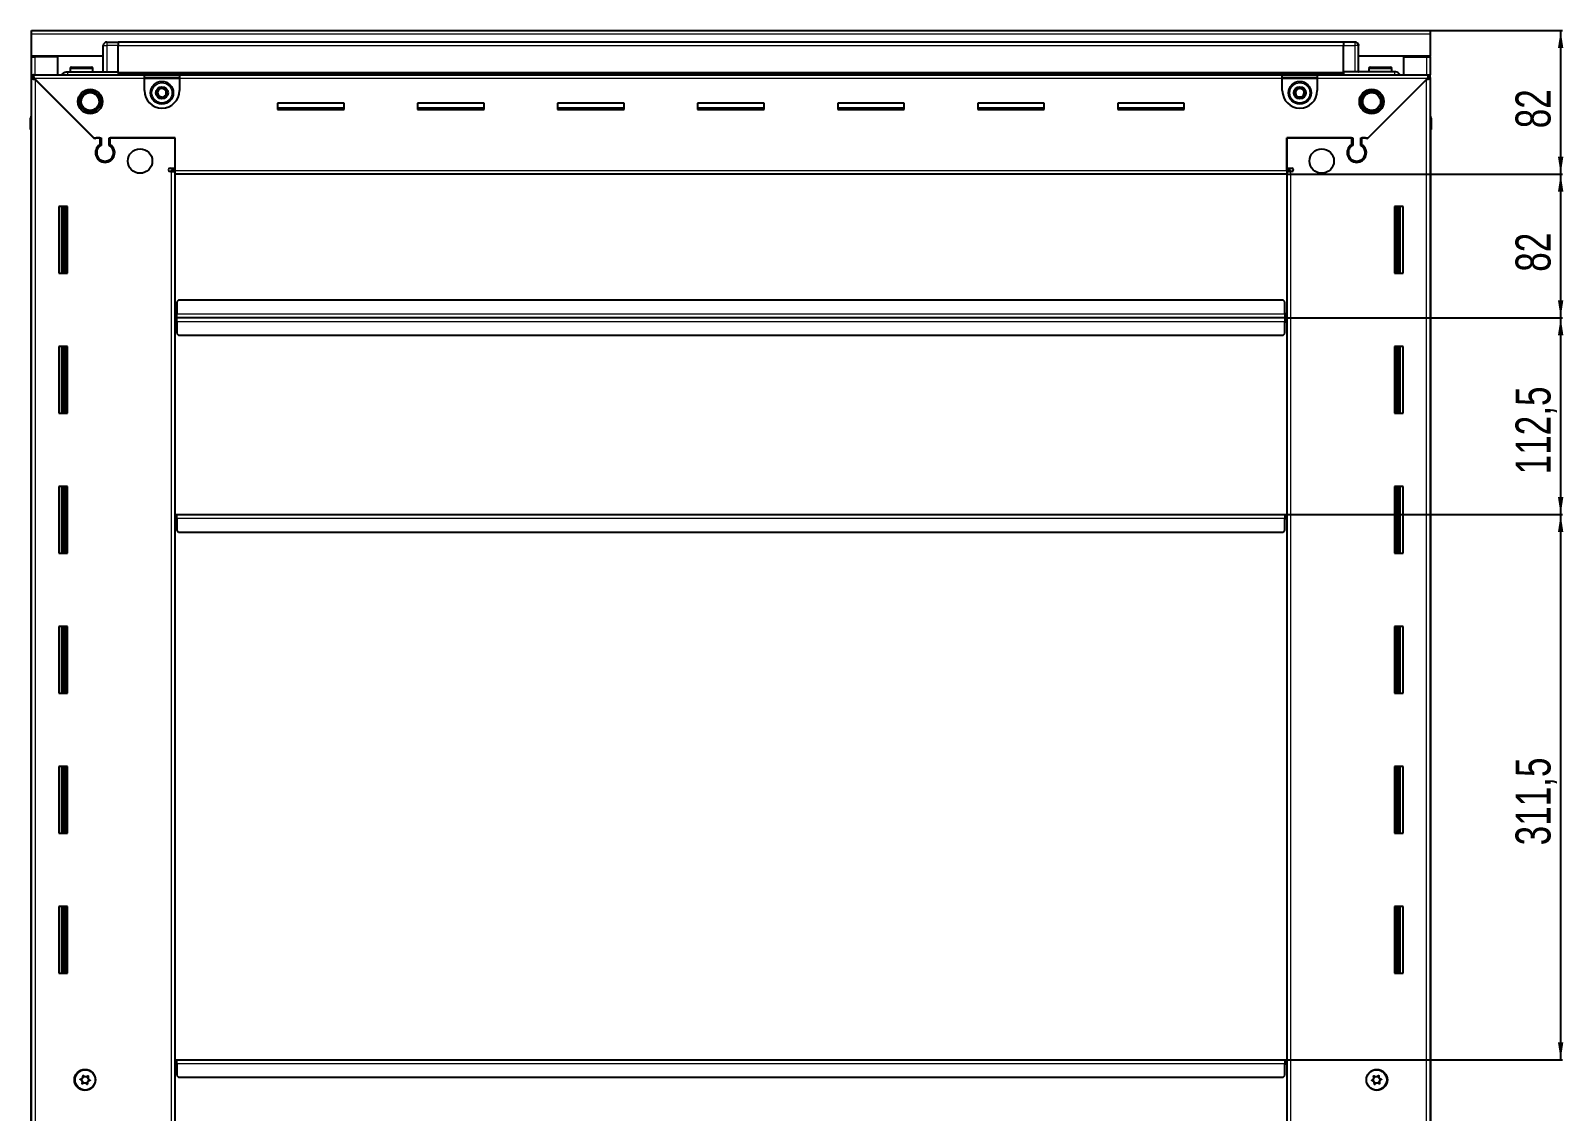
# Model space of a CAD drawing. Header units: millimetres. Extents: x 775 to 4319, y -686 to 2234.
# Drawn here: x 3443 to 4319, y 1476 to 2093 of the extents above; entities that cross this region are included whole.
import ezdxf

# ---------------------------------------------------------------- set-up
doc = ezdxf.new("R2010")
doc.units = ezdxf.units.MM
doc.layers.add('FORMAT', color=7, linetype='Continuous')
doc.styles.add('SLDTEXTSTYLE0', font='TXT', dxfattribs={"width": 0.75})
doc.dimstyles.new('SLDDIMSTYLE0', dxfattribs={"dimtxt": 20, "dimasz": 10, "dimexe": 0, "dimexo": 0.0625, "dimgap": 5, "dimtad": 2, "dimdec": 1, "dimrnd": 1e-09, "dimzin": 12, "dimdsep": 46, "dimtxsty": 'SLDTEXTSTYLE0', "dimsah": 1, "dimcen": 0.09, "dimadec": 0, "dimazin": 3, "dimtfac": 1, "dimtofl": 0, "dimtmove": 0, "dimatfit": 3, "dimfxl": 0, "dimfrac": 2, "dimtolj": 1, "dimtzin": 12, "dimarcsym": 0})

# ---------------------------------------------------------------- blocks, each defined once
blk = doc.blocks.new('_D_6')
at = {"layer": 'FORMAT'}
for p, q in [((4242.58, 2093.43), (4318.07, 2093.43)), ((4317.07, 2093.43), (4317.07, 2011.43)), ((4160.58, 2011.43), (4318.07, 2011.43))]:
    blk.add_line(p, q, dxfattribs=at)
for points in [[(4317.07, 2093.43), (4315.53, 2083.43), (4318.61, 2083.43)], [(4317.07, 2011.43), (4318.61, 2021.43), (4315.53, 2021.43)]]:
    blk.add_solid(points, dxfattribs=at)
at = {"layer": 'FORMAT', "insert": (4291.29, 2037.66), "char_height": 20, "attachment_point": 1, "rotation": 90, "style": 'SLDTEXTSTYLE0'}
blk.add_mtext('82', dxfattribs=at)
blk = doc.blocks.new('_D_7')
at = {"layer": 'FORMAT'}
for p, q in [((4160.58, 2011.43), (4318.07, 2011.43)), ((4317.07, 2011.43), (4317.07, 1929.43)), ((4159.58, 1929.43), (4318.07, 1929.43))]:
    blk.add_line(p, q, dxfattribs=at)
for points in [[(4317.07, 2011.43), (4315.53, 2001.43), (4318.61, 2001.43)], [(4317.07, 1929.43), (4318.61, 1939.43), (4315.53, 1939.43)]]:
    blk.add_solid(points, dxfattribs=at)
at = {"layer": 'FORMAT', "insert": (4291.29, 1955.66), "char_height": 20, "attachment_point": 1, "rotation": 90, "style": 'SLDTEXTSTYLE0'}
blk.add_mtext('82', dxfattribs=at)
blk = doc.blocks.new('_D_8')
at = {"layer": 'FORMAT'}
for p, q in [((4159.58, 1929.43), (4318.07, 1929.43)), ((4317.07, 1929.43), (4317.07, 1816.93)), ((4159.58, 1816.93), (4318.07, 1816.93))]:
    blk.add_line(p, q, dxfattribs=at)
for points in [[(4317.07, 1929.43), (4315.53, 1919.43), (4318.61, 1919.43)], [(4317.07, 1816.93), (4318.61, 1826.93), (4315.53, 1826.93)]]:
    blk.add_solid(points, dxfattribs=at)
at = {"layer": 'FORMAT', "insert": (4291.29, 1839.93), "char_height": 20, "attachment_point": 1, "rotation": 90, "style": 'SLDTEXTSTYLE0'}
blk.add_mtext('112,5', dxfattribs=at)
blk = doc.blocks.new('_D_9')
at = {"layer": 'FORMAT'}
for p, q in [((4159.58, 1816.93), (4318.07, 1816.93)), ((4317.07, 1816.93), (4317.07, 1505.43)), ((4159.58, 1505.43), (4318.07, 1505.43))]:
    blk.add_line(p, q, dxfattribs=at)
for points in [[(4317.07, 1816.93), (4315.53, 1806.93), (4318.61, 1806.93)], [(4317.07, 1505.43), (4318.61, 1515.43), (4315.53, 1515.43)]]:
    blk.add_solid(points, dxfattribs=at)
at = {"layer": 'FORMAT', "insert": (4291.29, 1627.93), "char_height": 20, "attachment_point": 1, "rotation": 90, "style": 'SLDTEXTSTYLE0'}
blk.add_mtext('311,5', dxfattribs=at)

msp = doc.modelspace()

# ---------------------------------------------------------------- linework, layer by layer
at = {"color": 7, "linetype": 'Continuous', "lineweight": 25}
for p, q in [((3443.57, 2093.43), (4242.57, 2093.43)), ((3443.57, 2091.33), (3443.57, 2093.43)), ((4242.57, 2093.43), (4242.57, 2091.33)), ((3443.57, 2078.93), (3443.57, 2091.33)), ((3484.57, 2069.93), (3484.57, 2084.93)), ((3485.24, 2086.43), (3485.24, 2086.43)), ((3486.57, 2086.93), (3493.07, 2086.93)), ((3486.57, 2086.93), (3493.07, 2086.93)), ((3493.07, 2086.93), (3493.07, 2086.93)), ((3493.07, 2086.93), (3493.07, 2086.93)), ((3493.07, 2086.93), (3493.07, 2084.93)), ((4193.07, 2086.78), (3493.07, 2086.78)), ((3493.07, 2069.93), (3493.07, 2084.93)), ((4193.07, 2086.93), (4193.07, 2086.93)), ((4199.57, 2086.93), (4193.07, 2086.93)), ((4199.57, 2086.93), (4193.07, 2086.93)), ((4193.07, 2086.93), (4193.07, 2084.93)), ((4193.07, 2069.93), (4193.07, 2084.93)), ((4201.57, 2084.93), (4201.57, 2084.93)), ((4201.57, 2069.93), (4201.57, 2084.93)), ((4242.57, 2091.33), (4242.57, 2078.93)), ((3484.57, 2078.93), (3443.57, 2078.93)), ((3443.57, 2078.43), (3443.57, 2078.93)), ((3443.57, 2078.43), (3445.67, 2078.43)), ((3443.57, 2068.18), (3443.57, 2078.43)), ((3445.07, 2078.43), (3445.07, 2078.93)), ((3458.57, 2078.43), (3445.67, 2078.43)), ((3458.57, 2068.18), (3458.57, 2078.43)), ((4242.57, 2078.93), (4201.57, 2078.93)), ((4227.57, 2068.18), (4227.57, 2078.43)), ((4227.57, 2078.43), (4240.47, 2078.43)), ((4240.47, 2078.43), (4242.57, 2078.43)), ((4241.07, 2078.43), (4241.07, 2078.93)), ((4242.57, 2078.43), (4242.57, 2078.93)), ((4242.57, 2078.43), (4242.57, 2068.18)), ((3443.57, 2066.68), (3443.57, 2068.18)), ((3443.57, 2068.18), (3444.57, 2068.18)), ((3443.57, 2066.18), (3443.57, 2066.68)), ((3443.57, 2066.68), (3444.57, 2066.68)), ((3444.57, 2066.68), (3444.57, 2068.18)), ((3444.57, 2068.18), (3508.07, 2068.18)), ((3464.07, 2069.93), (3493.07, 2069.93)), ((3465.57, 2071.83), (3465.57, 2069.93)), ((3466.37, 2072.63), (3477.77, 2072.63)), ((3478.57, 2069.93), (3478.57, 2071.83)), ((3493.07, 2069.93), (3493.07, 2069.43)), ((3493.07, 2068.78), (4193.07, 2068.78)), ((3508.07, 2066.08), (3508.07, 2068.18)), ((3508.07, 2068.18), (3528.07, 2068.18)), ((3508.07, 2066.68), (3528.07, 2066.68)), ((3528.07, 2068.18), (4158.07, 2068.18)), ((3528.07, 2068.18), (3528.07, 2066.08)), ((4158.07, 2066.08), (4158.07, 2068.18)), ((4158.07, 2068.18), (4178.07, 2068.18)), ((4158.07, 2066.68), (4178.07, 2066.68)), ((4178.07, 2068.18), (4241.57, 2068.18)), ((4178.07, 2068.18), (4178.07, 2066.08)), ((4193.07, 2069.93), (4193.07, 2069.43)), ((4222.07, 2069.93), (4193.07, 2069.93)), ((4207.57, 2071.83), (4207.57, 2069.93)), ((4208.37, 2072.63), (4219.77, 2072.63)), ((4220.57, 2069.93), (4220.57, 2071.83)), ((4241.57, 2066.68), (4241.57, 2068.18)), ((4241.57, 2068.18), (4242.57, 2068.18)), ((4241.57, 2066.68), (4242.57, 2066.68)), ((4242.57, 2066.68), (4242.57, 2068.18)), ((4242.57, 2066.68), (4242.57, 2066.18)), ((3443.57, 921.68), (3443.57, 2066.18)), ((3445.07, 2066.18), (3443.57, 2066.18)), ((3445.17, 2066.08), (3479.07, 2032.18)), ((3479.77, 2031.48), (3445.67, 2065.58)), ((3508.07, 2059.18), (3508.07, 2066.08)), ((3528.07, 2066.08), (3528.07, 2059.18)), ((4158.07, 2059.18), (4158.07, 2066.08)), ((4178.07, 2066.08), (4178.07, 2059.18)), ((4240.47, 2065.58), (4206.37, 2031.48)), ((4207.07, 2032.18), (4240.97, 2066.08)), ((4241.07, 2066.18), (4242.57, 2066.18)), ((4242.57, 2066.18), (4242.57, 921.68)), ((3622.07, 2051.93), (3584.07, 2051.93)), ((3584.07, 2051.93), (3584.07, 2048.43)), ((3622.07, 2049.18), (3584.07, 2049.18)), ((3622.07, 2048.43), (3622.07, 2051.93)), ((3702.07, 2051.93), (3664.07, 2051.93)), ((3664.07, 2051.93), (3664.07, 2048.43)), ((3702.07, 2049.18), (3664.07, 2049.18)), ((3702.07, 2048.43), (3702.07, 2051.93)), ((3782.07, 2051.93), (3744.07, 2051.93)), ((3744.07, 2051.93), (3744.07, 2048.43)), ((3782.07, 2049.18), (3744.07, 2049.18)), ((3782.07, 2048.43), (3782.07, 2051.93)), ((3862.07, 2051.93), (3824.07, 2051.93)), ((3824.07, 2051.93), (3824.07, 2048.43)), ((3862.07, 2049.18), (3824.07, 2049.18)), ((3862.07, 2048.43), (3862.07, 2051.93)), ((3942.07, 2051.93), (3904.07, 2051.93)), ((3904.07, 2051.93), (3904.07, 2048.43)), ((3942.07, 2049.18), (3904.07, 2049.18)), ((3942.07, 2048.43), (3942.07, 2051.93)), ((4022.07, 2051.93), (3984.07, 2051.93)), ((3984.07, 2051.93), (3984.07, 2048.43)), ((4022.07, 2049.18), (3984.07, 2049.18)), ((4022.07, 2048.43), (4022.07, 2051.93)), ((4102.07, 2051.93), (4064.07, 2051.93)), ((4064.07, 2051.93), (4064.07, 2048.43)), ((4102.07, 2049.18), (4064.07, 2049.18)), ((4102.07, 2048.43), (4102.07, 2051.93)), ((3443.07, 2043.43), (3443.07, 2036.93)), ((3443.07, 2036.93), (3443.07, 2043.43)), ((3584.07, 2048.43), (3622.07, 2048.43)), ((3664.07, 2048.43), (3702.07, 2048.43)), ((3744.07, 2048.43), (3782.07, 2048.43)), ((3824.07, 2048.43), (3862.07, 2048.43)), ((3904.07, 2048.43), (3942.07, 2048.43)), ((3984.07, 2048.43), (4022.07, 2048.43)), ((4064.07, 2048.43), (4102.07, 2048.43)), ((4242.57, 2044.76), (4242.57, 2044.76)), ((4243.07, 2043.43), (4243.07, 2036.93)), ((4243.07, 2036.93), (4243.07, 2043.43)), ((3443.07, 2036.93), (3443.07, 2036.93)), ((3443.57, 2036.93), (3443.07, 2036.93)), ((3443.22, 2036.93), (3443.22, 950.93)), ((3479.07, 2032.18), (3483.27, 2032.18)), ((3480.47, 2032.18), (3479.77, 2031.48)), ((3482.57, 2032.18), (3480.47, 2032.18)), ((3482.57, 2032.18), (3482.57, 2028.29)), ((3483.27, 2032.18), (3483.27, 2027.9)), ((3487.87, 2032.18), (3525.57, 2032.18)), ((3487.87, 2027.9), (3487.87, 2032.18)), ((3488.57, 2028.29), (3488.57, 2032.18)), ((3525.57, 2032.18), (3488.57, 2032.18)), ((3525.57, 2013.53), (3525.57, 2032.18)), ((3525.57, 2014.93), (3525.57, 2032.18)), ((4160.57, 2032.18), (4198.27, 2032.18)), ((4160.57, 2013.53), (4160.57, 2032.18)), ((4160.57, 2032.18), (4160.57, 2014.93)), ((4197.57, 2032.18), (4160.57, 2032.18)), ((4197.57, 2032.18), (4197.57, 2028.29)), ((4198.27, 2032.18), (4198.27, 2027.9)), ((4202.87, 2032.18), (4207.07, 2032.18)), ((4202.87, 2027.9), (4202.87, 2032.18)), ((4205.67, 2032.18), (4203.57, 2032.18)), ((4203.57, 2028.29), (4203.57, 2032.18)), ((4206.37, 2031.48), (4205.67, 2032.18)), ((4242.57, 2036.93), (4243.07, 2036.93)), ((4242.92, 950.93), (4242.92, 2036.93)), ((4243.07, 2036.93), (4243.07, 2036.93)), ((4243.07, 2036.93), (4243.07, 2036.93)), ((3483.57, 2019.32), (3483.57, 2018.56)), ((3522.72, 2014.93), (3525.57, 2014.93)), ((3525.57, 2013.93), (3523.57, 2013.93)), ((3523.57, 2013.93), (3523.57, 2012.93)), ((4160.57, 2014.93), (4163.42, 2014.93)), ((4162.57, 2013.93), (4160.57, 2013.93)), ((4162.57, 2012.93), (4162.57, 2013.93)), ((4202.57, 2019.32), (4202.57, 2018.56)), ((3523.47, 2012.93), (3522.72, 2012.93)), ((3523.47, 2012.93), (3525.57, 2012.93)), ((3525.57, 2011.43), (3525.57, 2013.53)), ((4160.57, 2011.43), (3525.57, 2011.43)), ((3525.57, 976.43), (3525.57, 2011.43)), ((4160.57, 2013.53), (4160.57, 2011.43)), ((4160.57, 2012.93), (4162.67, 2012.93)), ((4160.57, 2011.43), (4160.57, 976.43)), ((4163.42, 2012.93), (4162.67, 2012.93)), ((3464.07, 1992.93), (3459.07, 1992.93)), ((3459.07, 1992.93), (3459.07, 1954.93)), ((3461.22, 1954.93), (3461.22, 1992.93)), ((3463.01, 1954.93), (3463.01, 1992.93)), ((3463.04, 1954.93), (3463.04, 1992.93)), ((3464.07, 1954.93), (3464.07, 1992.93)), ((4222.07, 1992.93), (4222.07, 1954.93)), ((4227.07, 1992.93), (4222.07, 1992.93)), ((4223.09, 1992.93), (4223.09, 1954.93)), ((4223.13, 1992.93), (4223.13, 1954.93)), ((4224.92, 1992.93), (4224.92, 1954.93)), ((4227.07, 1954.93), (4227.07, 1992.93)), ((3459.07, 1954.93), (3464.07, 1954.93)), ((4222.07, 1954.93), (4227.07, 1954.93)), ((3527.57, 1939.43), (3526.57, 1938.43)), ((3526.57, 1938.43), (3526.57, 1931.53)), ((4158.57, 1939.43), (3527.57, 1939.43)), ((4159.57, 1938.43), (4158.57, 1939.43)), ((4159.57, 1931.53), (4159.57, 1938.43)), ((3526.32, 1929.43), (3525.57, 1929.43)), ((3526.57, 1932.28), (3526.32, 1932.28)), ((3526.32, 1932.28), (3526.32, 1929.43)), ((3526.32, 1929.43), (3526.32, 1926.58)), ((3526.32, 1926.58), (3526.57, 1926.58)), ((3526.57, 1929.43), (3526.57, 1931.53)), ((3526.57, 1927.33), (3526.57, 1929.43)), ((4159.57, 1929.43), (3526.57, 1929.43)), ((3526.57, 1927.33), (3526.57, 1920.43)), ((4159.82, 1932.28), (4159.57, 1932.28)), ((4159.57, 1931.53), (4159.57, 1929.43)), ((4159.57, 1929.43), (4159.57, 1927.33)), ((4159.57, 1920.43), (4159.57, 1927.33)), ((4159.57, 1926.58), (4159.82, 1926.58)), ((4159.82, 1929.43), (4159.82, 1932.28)), ((4159.82, 1926.58), (4159.82, 1929.43)), ((4160.57, 1929.43), (4159.82, 1929.43)), ((3526.57, 1920.43), (3527.57, 1919.43)), ((3527.57, 1919.43), (4158.57, 1919.43)), ((4158.57, 1919.43), (4159.57, 1920.43)), ((3464.07, 1912.93), (3459.07, 1912.93)), ((3459.07, 1912.93), (3459.07, 1874.93)), ((3461.22, 1874.93), (3461.22, 1912.93)), ((3463.01, 1874.93), (3463.01, 1912.93)), ((3463.04, 1874.93), (3463.04, 1912.93)), ((3464.07, 1874.93), (3464.07, 1912.93)), ((4222.07, 1912.93), (4222.07, 1874.93)), ((4227.07, 1912.93), (4222.07, 1912.93)), ((4223.09, 1912.93), (4223.09, 1874.93)), ((4223.13, 1912.93), (4223.13, 1874.93)), ((4224.92, 1912.93), (4224.92, 1874.93)), ((4227.07, 1874.93), (4227.07, 1912.93)), ((3459.07, 1874.93), (3464.07, 1874.93)), ((4222.07, 1874.93), (4227.07, 1874.93)), ((3464.07, 1832.93), (3459.07, 1832.93)), ((3459.07, 1832.93), (3459.07, 1794.93)), ((3461.22, 1794.93), (3461.22, 1832.93)), ((3463.01, 1794.93), (3463.01, 1832.93)), ((3463.04, 1794.93), (3463.04, 1832.93)), ((3464.07, 1794.93), (3464.07, 1832.93)), ((4222.07, 1832.93), (4222.07, 1794.93)), ((4227.07, 1832.93), (4222.07, 1832.93)), ((4223.09, 1832.93), (4223.09, 1794.93)), ((4223.13, 1832.93), (4223.13, 1794.93)), ((4224.92, 1832.93), (4224.92, 1794.93)), ((4227.07, 1794.93), (4227.07, 1832.93)), ((3525.57, 1816.93), (3526.32, 1816.93)), ((3526.32, 1816.93), (3526.32, 1814.08)), ((3526.32, 1814.08), (3526.57, 1814.08)), ((3526.57, 1814.83), (3526.57, 1816.93)), ((3526.57, 1816.93), (4159.57, 1816.93)), ((3526.57, 1814.83), (3526.57, 1807.93)), ((4159.57, 1816.93), (4159.57, 1814.83)), ((4159.57, 1807.93), (4159.57, 1814.83)), ((4159.57, 1814.08), (4159.82, 1814.08)), ((4159.82, 1814.08), (4159.82, 1816.93)), ((4159.82, 1816.93), (4160.57, 1816.93)), ((3526.57, 1807.93), (3527.57, 1806.93)), ((3527.57, 1806.93), (4158.57, 1806.93)), ((4158.57, 1806.93), (4159.57, 1807.93)), ((3459.07, 1794.93), (3464.07, 1794.93)), ((4222.07, 1794.93), (4227.07, 1794.93)), ((3464.07, 1752.93), (3459.07, 1752.93)), ((3459.07, 1752.93), (3459.07, 1714.93)), ((3461.22, 1714.93), (3461.22, 1752.93)), ((3463.01, 1714.93), (3463.01, 1752.93)), ((3463.04, 1714.93), (3463.04, 1752.93)), ((3464.07, 1714.93), (3464.07, 1752.93)), ((4222.07, 1752.93), (4222.07, 1714.93)), ((4227.07, 1752.93), (4222.07, 1752.93)), ((4223.09, 1752.93), (4223.09, 1714.93)), ((4223.13, 1752.93), (4223.13, 1714.93)), ((4224.92, 1752.93), (4224.92, 1714.93)), ((4227.07, 1714.93), (4227.07, 1752.93)), ((3459.07, 1714.93), (3464.07, 1714.93)), ((4222.07, 1714.93), (4227.07, 1714.93)), ((3464.07, 1672.93), (3459.07, 1672.93)), ((3459.07, 1672.93), (3459.07, 1634.93)), ((3461.22, 1634.93), (3461.22, 1672.93)), ((3463.01, 1634.93), (3463.01, 1672.93)), ((3463.04, 1634.93), (3463.04, 1672.93)), ((3464.07, 1634.93), (3464.07, 1672.93)), ((4222.07, 1672.93), (4222.07, 1634.93)), ((4227.07, 1672.93), (4222.07, 1672.93)), ((4223.09, 1672.93), (4223.09, 1634.93)), ((4223.13, 1672.93), (4223.13, 1634.93)), ((4224.92, 1672.93), (4224.92, 1634.93)), ((4227.07, 1634.93), (4227.07, 1672.93)), ((3459.07, 1634.93), (3464.07, 1634.93)), ((4222.07, 1634.93), (4227.07, 1634.93)), ((3464.07, 1592.93), (3459.07, 1592.93)), ((3459.07, 1592.93), (3459.07, 1554.93)), ((3461.22, 1554.93), (3461.22, 1592.93)), ((3463.01, 1554.93), (3463.01, 1592.93)), ((3463.04, 1554.93), (3463.04, 1592.93)), ((3464.07, 1554.93), (3464.07, 1592.93)), ((4222.07, 1592.93), (4222.07, 1554.93)), ((4227.07, 1592.93), (4222.07, 1592.93)), ((4223.09, 1592.93), (4223.09, 1554.93)), ((4223.13, 1592.93), (4223.13, 1554.93)), ((4224.92, 1592.93), (4224.92, 1554.93)), ((4227.07, 1554.93), (4227.07, 1592.93)), ((3459.07, 1554.93), (3464.07, 1554.93)), ((4222.07, 1554.93), (4227.07, 1554.93)), ((3525.57, 1505.43), (3526.32, 1505.43)), ((3526.32, 1505.43), (3526.32, 1502.58)), ((3526.32, 1502.58), (3526.57, 1502.58)), ((3526.57, 1505.43), (4159.57, 1505.43)), ((3526.57, 1503.33), (3526.57, 1505.43)), ((3526.57, 1503.33), (3526.57, 1496.43)), ((4159.57, 1505.43), (4159.57, 1503.33)), ((4159.57, 1496.43), (4159.57, 1503.33)), ((4159.57, 1502.58), (4159.82, 1502.58)), ((4159.82, 1502.58), (4159.82, 1505.43)), ((4159.82, 1505.43), (4160.57, 1505.43)), ((3526.57, 1496.43), (3527.57, 1495.43)), ((3527.57, 1495.43), (4158.57, 1495.43)), ((4158.57, 1495.43), (4159.57, 1496.43))]:
    msp.add_line(p, q, dxfattribs=at)
at = {"color": 8, "linetype": 'Continuous', "lineweight": 18}
for p, q in [((4242.57, 2091.33), (3443.57, 2091.33)), ((3484.57, 2084.93), (3486.57, 2084.93)), ((3486.57, 2086.93), (3486.57, 2084.93)), ((3486.57, 2084.93), (3486.57, 2069.93)), ((3493.07, 2084.93), (3486.57, 2084.93)), ((4193.07, 2084.78), (3493.07, 2084.78)), ((4193.07, 2084.93), (4199.57, 2084.93)), ((4199.57, 2086.93), (4199.57, 2084.93)), ((4199.57, 2084.93), (4199.57, 2069.93)), ((4201.57, 2084.93), (4199.57, 2084.93)), ((3445.67, 2078.43), (3445.67, 2078.93)), ((3445.67, 2068.18), (3445.67, 2078.43)), ((4240.47, 2078.93), (4240.47, 2078.43)), ((4240.47, 2078.43), (4240.47, 2068.18)), ((3465.57, 2071.83), (3478.57, 2071.83)), ((4193.07, 2069.43), (3493.07, 2069.43)), ((4193.07, 2068.2), (3493.07, 2068.2)), ((4207.57, 2071.83), (4220.57, 2071.83)), ((3508.07, 2066.08), (3445.17, 2066.08)), ((3445.67, 2065.58), (3445.67, 922.28)), ((3508.07, 2066.08), (3528.07, 2066.08)), ((4158.07, 2066.08), (3528.07, 2066.08)), ((4158.07, 2066.08), (4178.07, 2066.08)), ((4240.97, 2066.08), (4178.07, 2066.08)), ((4240.47, 922.28), (4240.47, 2065.58)), ((3443.57, 2043.43), (3443.07, 2043.43)), ((4242.57, 2043.43), (4243.07, 2043.43)), ((3523.47, 974.93), (3523.47, 2012.93)), ((3525.57, 2013.53), (4160.57, 2013.53)), ((4162.67, 2012.93), (4162.67, 974.93)), ((3460.57, 1992.93), (3460.57, 1954.93)), ((3461.8, 1992.93), (3461.8, 1954.93)), ((4224.33, 1954.93), (4224.33, 1992.93)), ((4225.57, 1954.93), (4225.57, 1992.93)), ((4159.57, 1931.53), (3526.57, 1931.53)), ((3526.57, 1927.33), (4159.57, 1927.33)), ((3460.57, 1912.93), (3460.57, 1874.93)), ((3461.8, 1912.93), (3461.8, 1874.93)), ((4224.33, 1874.93), (4224.33, 1912.93)), ((4225.57, 1874.93), (4225.57, 1912.93)), ((3460.57, 1832.93), (3460.57, 1794.93)), ((3461.8, 1832.93), (3461.8, 1794.93)), ((4224.33, 1794.93), (4224.33, 1832.93)), ((4225.57, 1794.93), (4225.57, 1832.93)), ((3526.57, 1814.83), (4159.57, 1814.83)), ((3460.57, 1752.93), (3460.57, 1714.93)), ((3461.8, 1752.93), (3461.8, 1714.93)), ((4224.33, 1714.93), (4224.33, 1752.93)), ((4225.57, 1714.93), (4225.57, 1752.93)), ((3460.57, 1672.93), (3460.57, 1634.93)), ((3461.8, 1672.93), (3461.8, 1634.93)), ((4224.33, 1634.93), (4224.33, 1672.93)), ((4225.57, 1634.93), (4225.57, 1672.93)), ((3460.57, 1592.93), (3460.57, 1554.93)), ((3461.8, 1592.93), (3461.8, 1554.93)), ((4224.33, 1554.93), (4224.33, 1592.93)), ((4225.57, 1554.93), (4225.57, 1592.93)), ((3526.57, 1503.33), (4159.57, 1503.33))]:
    msp.add_line(p, q, dxfattribs=at)
at = {"color": 7, "linetype": 'Continuous', "lineweight": 25, "flags": 128}
msp.add_lwpolyline([(4201.42, 2085.69), (4201.53, 2085.32), (4201.57, 2084.93)], dxfattribs=at)
at = {"color": 7, "linetype": 'Continuous', "lineweight": 25}
for centre, radius in [((3477.07, 2052.93), 7), ((3477.07, 2052.93), 6.02), ((3477.07, 2052.93), 5.1), ((3518.07, 2057.93), 6.5), ((3518.07, 2057.93), 3.46), ((4168.07, 2057.93), 6.5), ((4168.07, 2057.93), 3.46), ((4209.07, 2052.93), 7), ((4209.07, 2052.93), 6.03), ((4209.07, 2052.93), 5.1), ((3505.57, 2018.93), 7), ((4180.57, 2018.93), 7), ((3474.07, 1493.93), 6), ((3474.22, 1493.93), 5.79), ((4212.07, 1493.93), 6), ((4211.92, 1493.93), 5.79), ((3474.22, 1493.93), 1.85), ((4211.92, 1493.93), 1.85)]:
    msp.add_circle(centre, radius, dxfattribs=at)
at = {"color": 8, "linetype": 'Continuous', "lineweight": 18}
for centre in [(3518.07, 2057.93), (4168.07, 2057.93)]:
    msp.add_circle(centre, 5.7, dxfattribs=at)
at = {"color": 7, "linetype": 'Continuous', "lineweight": 25}
for centre, radius, start, end in [((3486.57, 2084.93), 2, 90, 180), ((4199.57, 2084.93), 2, 0, 90), ((3466.37, 2071.83), 0.8, 90, 180), ((3477.77, 2071.83), 0.8, 0, 90), ((3484.37, 2070.13), 0.2, 270, 0), ((4201.77, 2070.13), 0.2, 180, 270), ((4208.37, 2071.83), 0.8, 90, 180), ((4219.77, 2071.83), 0.8, 0, 90), ((3518.07, 2059.18), 10, 180, 270), ((3518.07, 2057.93), 2.5, 134.01559, 194.01559), ((3518.07, 2057.93), 2.5, 74.01559, 134.01559), ((3518.07, 2059.18), 10, 270, 0), ((3518.07, 2057.93), 2.5, 14.01559, 74.01559), ((3518.07, 2057.93), 2.5, 314.01559, 14.01559), ((4168.07, 2059.18), 10, 180, 270), ((4168.07, 2057.93), 2.5, 160.11158, 220.11158), ((4168.07, 2057.93), 2.5, 100.11158, 160.11158), ((4168.07, 2057.93), 2.5, 40.11158, 100.11158), ((4168.07, 2059.18), 10, 270, 0), ((4168.07, 2057.93), 2.5, 340.11158, 40.11158), ((3518.07, 2057.93), 2.5, 194.01559, 254.01559), ((3518.07, 2057.93), 2.5, 254.01559, 314.01559), ((4168.07, 2057.93), 2.5, 220.11158, 280.11158), ((4168.07, 2057.93), 2.5, 280.11158, 340.11158), ((3445.07, 2043.43), 2, 138.57492, 180), ((3445.07, 2043.43), 2, 138.59038, 180), ((4241.07, 2043.43), 2, 33.94202, 41.40962), ((4241.07, 2043.43), 2, 0, 41.40962), ((4241.07, 2043.43), 2, 360, 18.58003), ((3485.57, 2023.68), 5.5, 123.05573, 56.94427), ((3485.57, 2023.68), 4.8, 118.63099, 61.36901), ((4200.57, 2023.68), 5.5, 123.05573, 56.94427), ((4200.57, 2023.68), 4.8, 118.63099, 61.36901), ((3522.72, 2013.93), 1, 90, 270), ((4163.42, 2013.93), 1, 270, 90)]:
    msp.add_arc(centre, radius, start, end, dxfattribs=at)
for points, knots in [([(3445.17, 2066.08), (3445.12, 2066.34), (3445.03, 2066.83), (3444.9, 2067.47), (3444.77, 2067.94), (3444.66, 2068.16), (3444.59, 2068.18), (3444.57, 2068.18)], [0, 0, 0, 0, 0.230255, 0.448522, 0.666786, 0.88505, 1, 1, 1, 1]), ([(3460.85, 2068.18), (3460.97, 2068.38), (3461.36, 2069.03), (3462.51, 2069.74), (3463.55, 2069.87), (3464.07, 2069.93)], [0, 0, 0, 0, 0.18225, 0.591125, 1, 1, 1, 1]), ([(3493.07, 2069.93), (3493.07, 2069.9), (3493.07, 2069.82), (3493.07, 2069.2), (3493.07, 2068.62), (3493.07, 2068.23), (3493.07, 2068.2)], [0, 0, 0, 0, 0.3242788, 0.6485576, 0.9728365, 1, 1, 1, 1]), ([(4193.07, 2069.93), (4193.07, 2069.9), (4193.07, 2069.82), (4193.07, 2069.2), (4193.07, 2068.64), (4193.07, 2068.27), (4193.07, 2068.26)], [0, 0, 0, 0, 0.330266, 0.660532, 0.990799, 1, 1, 1, 1]), ([(4225.28, 2068.18), (4225.16, 2068.38), (4224.77, 2069.03), (4223.62, 2069.74), (4222.58, 2069.87), (4222.07, 2069.93)], [0, 0, 0, 0, 0.18225, 0.591125, 1, 1, 1, 1]), ([(4241.57, 2068.18), (4241.52, 2068.16), (4241.43, 2068.11), (4241.3, 2067.71), (4241.17, 2067.15), (4241.06, 2066.57), (4240.99, 2066.21), (4240.97, 2066.08)], [0, 0, 0, 0, 0.2302553, 0.4485219, 0.6667858, 0.8850496, 1, 1, 1, 1]), ([(3443.57, 2066.18), (3443.59, 2066.14), (3443.65, 2066.05), (3444.04, 2065.91), (3444.6, 2065.78), (3445.18, 2065.67), (3445.54, 2065.61), (3445.67, 2065.58)], [0, 0, 0, 0, 0.230255, 0.448522, 0.666786, 0.88505, 1, 1, 1, 1]), ([(3515.29, 2058.73), (3515.66, 2059.09), (3516.36, 2059.76), (3517.05, 2060.42), (3517.37, 2060.73)], [0, 0, 0, 0, 0.534686, 1, 1, 1, 1]), ([(3515.99, 2055.93), (3515.91, 2056.26), (3515.71, 2057.06), (3515.47, 2058.03), (3515.32, 2058.61), (3515.29, 2058.73)], [0, 0, 0, 0, 0.362901, 0.866875, 1, 1, 1, 1]), ([(3517.37, 2060.73), (3517.86, 2060.59), (3518.79, 2060.33), (3519.71, 2060.06), (3520.14, 2059.94)], [0, 0, 0, 0, 0.534686, 1, 1, 1, 1]), ([(3520.14, 2059.94), (3520.17, 2059.82), (3520.32, 2059.24), (3520.56, 2058.27), (3520.76, 2057.47), (3520.84, 2057.14)], [0, 0, 0, 0, 0.1331247, 0.6370994, 1, 1, 1, 1]), ([(4165.23, 2057.43), (4165.27, 2057.54), (4165.47, 2058.11), (4165.81, 2059.04), (4166.09, 2059.82), (4166.21, 2060.14)], [0, 0, 0, 0, 0.133125, 0.637099, 1, 1, 1, 1]), ([(4166.21, 2060.14), (4166.71, 2060.23), (4167.66, 2060.4), (4168.61, 2060.57), (4169.05, 2060.65)], [0, 0, 0, 0, 0.5346859, 1, 1, 1, 1]), ([(4169.05, 2060.65), (4169.38, 2060.25), (4170, 2059.52), (4170.62, 2058.78), (4170.91, 2058.44)], [0, 0, 0, 0, 0.5346859, 1, 1, 1, 1]), ([(4170.91, 2058.44), (4170.79, 2058.12), (4170.51, 2057.34), (4170.17, 2056.41), (4169.97, 2055.84), (4169.93, 2055.73)], [0, 0, 0, 0, 0.362901, 0.866875, 1, 1, 1, 1]), ([(4240.47, 2065.58), (4240.72, 2065.63), (4241.21, 2065.72), (4241.86, 2065.85), (4242.32, 2065.98), (4242.54, 2066.09), (4242.56, 2066.16), (4242.57, 2066.18)], [0, 0, 0, 0, 0.230255, 0.448522, 0.666786, 0.88505, 1, 1, 1, 1]), ([(3518.77, 2055.13), (3518.27, 2055.28), (3517.34, 2055.54), (3516.42, 2055.81), (3515.99, 2055.93)], [0, 0, 0, 0, 0.534686, 1, 1, 1, 1]), ([(3520.84, 2057.14), (3520.47, 2056.78), (3519.78, 2056.11), (3519.09, 2055.44), (3518.77, 2055.13)], [0, 0, 0, 0, 0.534686, 1, 1, 1, 1]), ([(4167.08, 2055.22), (4166.75, 2055.61), (4166.13, 2056.35), (4165.51, 2057.09), (4165.23, 2057.43)], [0, 0, 0, 0, 0.534686, 1, 1, 1, 1]), ([(4169.93, 2055.73), (4169.42, 2055.64), (4168.47, 2055.47), (4167.52, 2055.3), (4167.08, 2055.22)], [0, 0, 0, 0, 0.534686, 1, 1, 1, 1]), ([(3475.85, 1496.21), (3475.84, 1496.21), (3475.82, 1496.22), (3475.76, 1496.22), (3475.62, 1496.18), (3475.27, 1496.01), (3474.79, 1495.76), (3474.16, 1495.8), (3473.72, 1496.08), (3473.41, 1496.32), (3473.22, 1496.46), (3473.13, 1496.49), (3473.09, 1496.5), (3473.06, 1496.48), (3473.03, 1496.46), (3473, 1496.4), (3472.96, 1496.14), (3472.95, 1495.66), (3472.78, 1494.97), (3472.18, 1494.59), (3471.73, 1494.43), (3471.49, 1494.31), (3471.44, 1494.25), (3471.43, 1494.23), (3471.43, 1494.19), (3471.44, 1494.16), (3471.47, 1494.12), (3471.53, 1494.07), (3471.71, 1493.93), (3472.03, 1493.72), (3472.43, 1493.4), (3472.66, 1492.81), (3472.59, 1492.27), (3472.53, 1491.89), (3472.54, 1491.74), (3472.56, 1491.68), (3472.58, 1491.66), (3472.62, 1491.65), (3472.67, 1491.65), (3472.81, 1491.69), (3473.16, 1491.86), (3473.64, 1492.1), (3474.27, 1492.07), (3474.71, 1491.79), (3475.02, 1491.55), (3475.21, 1491.41), (3475.3, 1491.38), (3475.34, 1491.37), (3475.38, 1491.38), (3475.4, 1491.41), (3475.43, 1491.47), (3475.48, 1491.73), (3475.48, 1492.21), (3475.66, 1492.9), (3476.26, 1493.28), (3476.71, 1493.44), (3476.94, 1493.56), (3476.99, 1493.61), (3477, 1493.64), (3477, 1493.67), (3476.99, 1493.71), (3476.97, 1493.74), (3476.91, 1493.8), (3476.73, 1493.94), (3476.4, 1494.14), (3476.01, 1494.47), (3475.77, 1495.06), (3475.85, 1495.6), (3475.9, 1495.98), (3475.9, 1496.13), (3475.88, 1496.19), (3475.86, 1496.2), (3475.85, 1496.21)], [0, 0, 0, 0, 0.002009, 0.00442, 0.009365, 0.025528, 0.067705, 0.095786, 0.124646, 0.150342, 0.160519, 0.163394, 0.165697, 0.167245, 0.168874, 0.17077, 0.178606, 0.211994, 0.249994, 0.287995, 0.321383, 0.329219, 0.331115, 0.332744, 0.334292, 0.336217, 0.338535, 0.341318, 0.349662, 0.375358, 0.404217, 0.432298, 0.474475, 0.490639, 0.496669, 0.49844, 0.5, 0.502009, 0.50442, 0.509365, 0.525528, 0.567705, 0.595786, 0.624646, 0.650342, 0.660519, 0.663394, 0.665697, 0.667245, 0.668874, 0.67077, 0.678606, 0.711994, 0.749994, 0.787995, 0.821383, 0.829219, 0.831115, 0.832744, 0.834292, 0.836217, 0.838535, 0.841318, 0.849662, 0.875358, 0.904217, 0.932298, 0.974475, 0.990639, 0.996669, 0.99844, 1, 1, 1, 1]), ([(4210.28, 1496.21), (4210.27, 1496.2), (4210.25, 1496.18), (4210.24, 1496.12), (4210.23, 1495.98), (4210.29, 1495.59), (4210.36, 1495.06), (4210.13, 1494.47), (4209.73, 1494.14), (4209.4, 1493.93), (4209.21, 1493.79), (4209.15, 1493.72), (4209.13, 1493.68), (4209.13, 1493.64), (4209.14, 1493.61), (4209.19, 1493.56), (4209.43, 1493.44), (4209.88, 1493.28), (4210.48, 1492.9), (4210.65, 1492.21), (4210.66, 1491.73), (4210.7, 1491.47), (4210.73, 1491.41), (4210.76, 1491.38), (4210.79, 1491.37), (4210.82, 1491.37), (4210.86, 1491.39), (4210.94, 1491.42), (4211.12, 1491.55), (4211.42, 1491.79), (4211.86, 1492.07), (4212.49, 1492.1), (4212.98, 1491.86), (4213.33, 1491.69), (4213.47, 1491.64), (4213.53, 1491.65), (4213.56, 1491.66), (4213.58, 1491.69), (4213.6, 1491.75), (4213.6, 1491.89), (4213.55, 1492.27), (4213.47, 1492.81), (4213.71, 1493.4), (4214.11, 1493.72), (4214.43, 1493.94), (4214.63, 1494.08), (4214.69, 1494.15), (4214.7, 1494.19), (4214.7, 1494.23), (4214.69, 1494.25), (4214.64, 1494.31), (4214.41, 1494.43), (4213.96, 1494.59), (4213.36, 1494.97), (4213.18, 1495.66), (4213.18, 1496.14), (4213.13, 1496.4), (4213.1, 1496.46), (4213.08, 1496.48), (4213.05, 1496.5), (4213.01, 1496.49), (4212.97, 1496.48), (4212.9, 1496.44), (4212.71, 1496.31), (4212.41, 1496.08), (4211.97, 1495.8), (4211.34, 1495.76), (4210.86, 1496.01), (4210.51, 1496.18), (4210.37, 1496.22), (4210.31, 1496.22), (4210.29, 1496.21), (4210.28, 1496.21)], [0, 0, 0, 0, 0.002009, 0.00442, 0.009365, 0.025528, 0.067705, 0.095786, 0.124646, 0.150342, 0.160519, 0.163394, 0.165697, 0.167245, 0.168874, 0.17077, 0.178606, 0.211994, 0.249994, 0.287995, 0.321383, 0.329219, 0.331115, 0.332744, 0.334292, 0.336217, 0.338535, 0.341318, 0.349662, 0.375358, 0.404217, 0.432298, 0.474475, 0.490639, 0.496669, 0.49844, 0.5, 0.502009, 0.50442, 0.509365, 0.525528, 0.567705, 0.595786, 0.624646, 0.650342, 0.660519, 0.663394, 0.665697, 0.667245, 0.668874, 0.67077, 0.678606, 0.711994, 0.749994, 0.787995, 0.821383, 0.829219, 0.831115, 0.832744, 0.834292, 0.836217, 0.838535, 0.841318, 0.849662, 0.875358, 0.904217, 0.932298, 0.974475, 0.990639, 0.996669, 0.99844, 1, 1, 1, 1])]:
    msp.add_open_spline(points, degree=3, knots=knots, dxfattribs=at)
for points in [[(3445.17, 2066.08), (3445.12, 2066.16), (3445.02, 2066.32), (3444.87, 2066.52), (3444.72, 2066.66), (3444.62, 2066.67), (3444.57, 2066.68)], [(4241.57, 2066.68), (4241.52, 2066.67), (4241.42, 2066.66), (4241.27, 2066.52), (4241.12, 2066.32), (4241.02, 2066.16), (4240.97, 2066.08)], [(3445.07, 2066.18), (3445.08, 2066.13), (3445.09, 2066.03), (3445.23, 2065.88), (3445.43, 2065.73), (3445.59, 2065.63), (3445.67, 2065.58)], [(4240.47, 2065.58), (4240.55, 2065.63), (4240.7, 2065.73), (4240.9, 2065.88), (4241.04, 2066.03), (4241.06, 2066.13), (4241.07, 2066.18)]]:
    msp.add_open_spline(points, degree=3, dxfattribs=at)
at = {"color": 8, "linetype": 'Continuous', "lineweight": 18}
for points, knots in [([(3464.07, 2069.93), (3464.07, 2069.89), (3464.07, 2069.81), (3464.07, 2069.38), (3464.07, 2068.92), (3464.07, 2068.51), (3464.07, 2068.24), (3464.07, 2068.18)], [0, 0, 0, 0, 0.359753, 0.553414, 0.751185, 0.948956, 1, 1, 1, 1]), ([(4222.07, 2069.93), (4222.07, 2069.89), (4222.07, 2069.81), (4222.07, 2069.38), (4222.07, 2068.92), (4222.07, 2068.51), (4222.07, 2068.24), (4222.07, 2068.18)], [0, 0, 0, 0, 0.3597529, 0.5534142, 0.7511852, 0.9489563, 1, 1, 1, 1])]:
    msp.add_open_spline(points, degree=3, knots=knots, dxfattribs=at)

# ---------------------------------------------------------------- dimensions: what is measured, and where the dimension line sits
at = {"layer": 'FORMAT'}
for base, p1, p2, picture, middle in [((4317.07, 2011.43), (4242.57, 2093.43), (4160.57, 2011.43), '_D_6', (4317.07, 2052.43)), ((4317.07, 1929.43), (4160.57, 2011.43), (4159.57, 1929.43), '_D_7', (4317.07, 1970.43)), ((4317.07, 1816.93), (4159.57, 1929.43), (4159.57, 1816.93), '_D_8', (4317.07, 1873.18)), ((4317.07, 1505.43), (4159.57, 1816.93), (4159.57, 1505.43), '_D_9', (4317.07, 1661.18))]:
    dim = msp.add_linear_dim(base=base, p1=p1, p2=p2, angle=90, dimstyle='SLDDIMSTYLE0', dxfattribs=at)
    dim.commit()
    dim.dimension.update_dxf_attribs({"geometry": picture, "text_midpoint": middle, "dimtype": 160})

doc.saveas('drawing.dxf')
